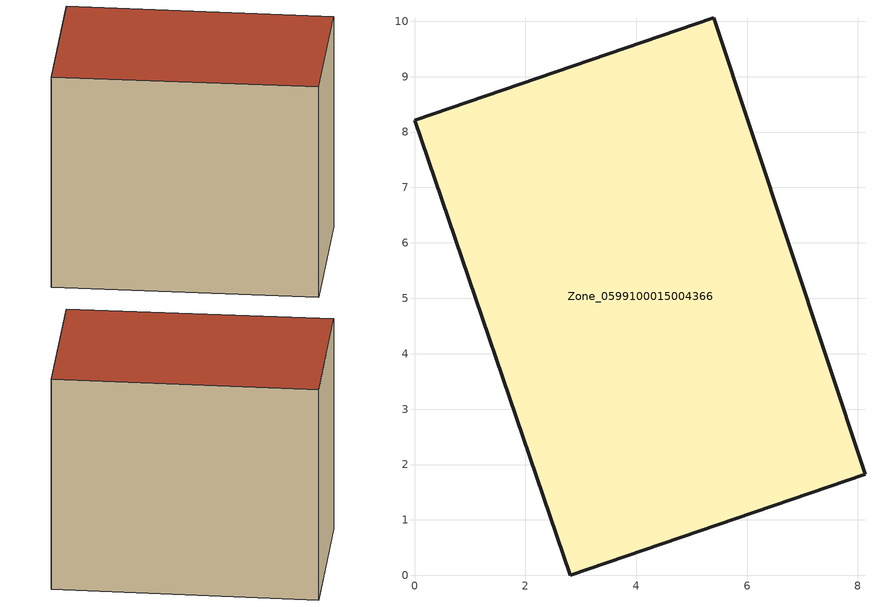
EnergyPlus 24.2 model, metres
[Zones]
Zone_0599100015004366
 floor ground (C_G): 0,8.21 5.4,10.06 8.13,1.83 2.81,0 z0.89
 wall outside (C_F): 5.4,10.06 0,8.21 2.81,0 8.13,1.83 5.4,10.06 z0.89:8.32
 roof outside (C_R): 2.81,0 8.13,1.83 5.4,10.06 0,8.21 z8.32
[BUILDING]
Pand.0599100015004366: North Axis=0; Terrain=City; Loads Convergence Tolerance Value=0.04; Temperature Convergence Tolerance Value=0.4; Solar Distribution=FullExterior; Maximum Number of Warmup Days=25; Minimum Number of Warmup Days=1
[Site:Location]
Rotterdam.The.Hague.AP_ZH_NLD Design_Conditions: Latitude=51.96; Longitude=4.45; Time Zone=1; Elevation=-4.5
[SITE:GROUNDTEMPERATURE:BUILDINGSURFACE]
18, 18, 18, 18, 18, 18, 18, 18, 18, 18, 18, 18
[MATERIAL] Thermal Absorptance=0.9; Solar Absorptance=0.7; Visible Absorptance=0.7
Name | Roughness | Thickness | Conductivity | Density | Specific Heat
G.TC.1975-1991 | MediumSmooth | 0.15 | 0.288461 | 540 | 1210
F.TC.1975-1991 | Rough | 0.3 | 0.230769 | 1920 | 840
R.TC.1975-1991 | MediumRough | 0.2 | 0.153846 | 1500 | 1000
[CONSTRUCTION]
C_G: G.TC.1975-1991
C_F: F.TC.1975-1991
C_R: R.TC.1975-1991
[ZONE]
Zone_0599100015004366: Type=1; Multiplier=1; Ceiling Height=Autocalculate; Volume=Autocalculate; Floor Area=autocalculate; Part of Total Floor Area=Yes
[ZONEINFILTRATION:DESIGNFLOWRATE]
Infil_Zone_0599100015004366: Zone or ZoneList or Space or SpaceList=Zone_0599100015004366; Schedule=AlwaysOn; Design Flow Rate Calculation Method=Flow/Area; Flow Rate per Floor Area=0.003; Constant Term Coefficient=1; Temperature Term Coefficient=0; Velocity Term Coefficient=0; Velocity Squared Term Coefficient=0
[HVACTEMPLATE:ZONE:IDEALLOADSAIRSYSTEM]
Zone_0599100015004366: Maximum Heating Supply Air Temperature=50; Minimum Cooling Supply Air Temperature=13; Maximum Heating Supply Air Humidity Ratio=0.0156; Minimum Cooling Supply Air Humidity Ratio=0.0077; Heating Limit=NoLimit; Cooling Limit=NoLimit; Dehumidification Control Type=ConstantSensibleHeatRatio; Cooling Sensible Heat Ratio=0.7; Dehumidification Setpoint=60; Humidification Control Type=None; Humidification Setpoint=30; Outdoor Air Method=None; Outdoor Air Flow Rate per Person=0.00944; Outdoor Air Flow Rate per Zone Floor Area=0; Outdoor Air Flow Rate per Zone=0; Demand Controlled Ventilation Type=None; Outdoor Air Economizer Type=NoEconomizer; Heat Recovery Type=None; Sensible Heat Recovery Effectiveness=0.7; Latent Heat Recovery Effectiveness=0.65
[ZONECONTROL:THERMOSTAT]
ThermostatControl_Zone_0599100015004366: Zone or ZoneList=Zone_0599100015004366; Control Type Schedule=DualSetpointControlType; Control 1=Thermostat_Zone_0599100015004366; Temperature Difference Between Cutout And Setpoint=0
[THERMOSTATSETPOINT:DUALSETPOINT]
Thermostat_Zone_0599100015004366: Heating Setpoint Temperature Schedule=HeatingSetpoint_Zone_0599100015004366; Cooling Setpoint Temperature Schedule=CoolingSetpoint_Zone_0599100015004366
[SCHEDULE:COMPACT]
HeatingSetpoint_Zone_0599100015004366: Through: 12/31, For: AllDays, Until: 24:00, 21
CoolingSetpoint_Zone_0599100015004366: Through: 12/31, For: AllDays, Until: 24:00, 24
DualSetpointControlType: Through: 12/31, For: AllDays, Until: 24:00, 4
AlwaysOn: Through: 12/31, For: AllDays, Until: 24:00, 1
